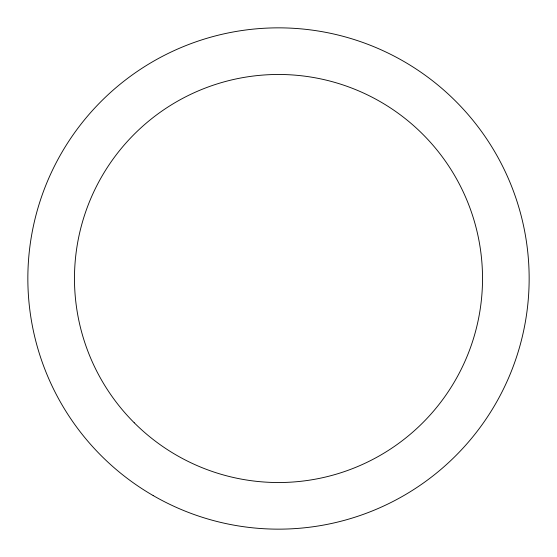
<?xml version="1.0" encoding="UTF-8"?>
<svg xmlns="http://www.w3.org/2000/svg" width="557" height="557" viewBox="0 0 557 557"><rect width="100%" height="100%" fill="white"/><g stroke="black" fill="none" stroke-linecap="round" stroke-linejoin="round"><path stroke-width="0.84" d="M153.175 495.57A250.65 250.65 0 0 0 529.15 278.5A250.65 250.65 0 0 0 153.175 61.43A250.65 250.65 0 0 0 153.175 495.57M134.23 422.77A204.029 204.029 0 0 0 475.574 331.304A204.029 204.029 0 0 0 225.696 81.426A204.029 204.029 0 0 0 134.23 422.77"/></g></svg>
